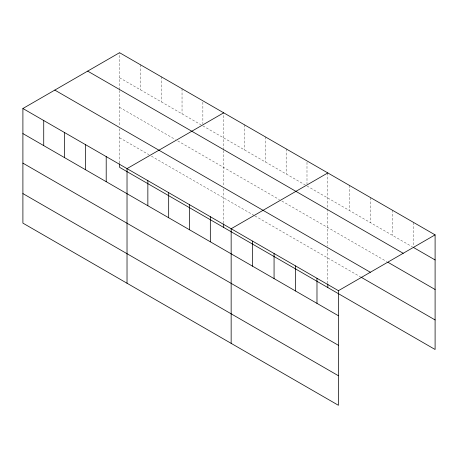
<?xml version="1.0" encoding="UTF-8"?>
<svg xmlns="http://www.w3.org/2000/svg" width="458" height="458" viewBox="0 0 458 458"><rect width="100%" height="100%" fill="white"/><g stroke="black" fill="none" stroke-linecap="round" stroke-linejoin="round"><path stroke-width="0.34" stroke-dasharray="2.29 1.72" d="M119.561 90.444L119.561 126.007M119.561 89.739L119.561 52.699M223.693 150.562L223.693 186.125M223.693 149.858L223.693 112.817M119.561 77.78L201.028 124.811M202.865 125.876L305.154 184.929M306.992 185.994L412.418 246.856M119.561 107.327L175.299 139.507M177.75 140.921L279.432 199.625M281.882 201.039L386.672 261.541M119.561 137.772L148.964 154.747M151.415 156.161L254.316 215.569M254.929 215.924L360.309 276.764M413.643 222.485L413.643 246.175M392.185 210.096L392.185 235.177M370.728 197.707L370.728 222.788M349.277 185.324L349.277 210.405M327.819 172.935L327.819 246.244M327.819 249.009L327.819 283.33M306.992 162.304L306.992 183.904M286.164 148.89L286.164 173.966M265.342 136.862L265.342 161.943M244.515 124.839L244.515 149.921M223.693 188.896L223.693 223.218M202.865 102.186L202.865 123.786M182.038 88.772L182.038 113.853M161.216 76.749L161.216 101.825M140.388 64.721L140.388 89.802M119.561 128.778L119.561 163.1"/><path stroke-width="0.69" d="M22.9 108.506L338.439 290.681L338.439 405.301L22.9 223.126L22.9 108.506L119.561 52.699L435.1 234.874L435.1 349.494L119.561 167.319L119.561 163.804M223.693 112.817L127.026 168.624L127.026 283.244M327.819 172.935L231.153 228.742L231.153 343.363M338.439 290.681L435.1 234.874M413.643 247.566L435.1 259.955M87.667 71.116L403.2 253.291M387.897 262.251L435.1 289.502M54.8 90.089L370.333 272.264M360.921 277.119L435.1 319.947M22.9 133.587L338.439 315.762M22.9 163.134L338.439 345.309M22.9 193.579L338.439 375.755M327.819 284.034L327.819 287.555M316.982 278.292L316.982 303.373M295.525 265.903L295.525 290.985M274.067 253.52L274.067 278.596M252.61 241.131L252.61 266.212M223.693 223.916L223.693 227.437M210.331 216.72L210.331 241.801M189.503 204.697L189.503 229.779M168.676 192.669L168.676 217.75M147.854 180.647L147.854 205.728M106.204 156.602L106.204 181.683M85.377 144.579L85.377 169.66M64.549 132.557L64.549 157.638M43.728 120.528L43.728 145.61"/></g></svg>
